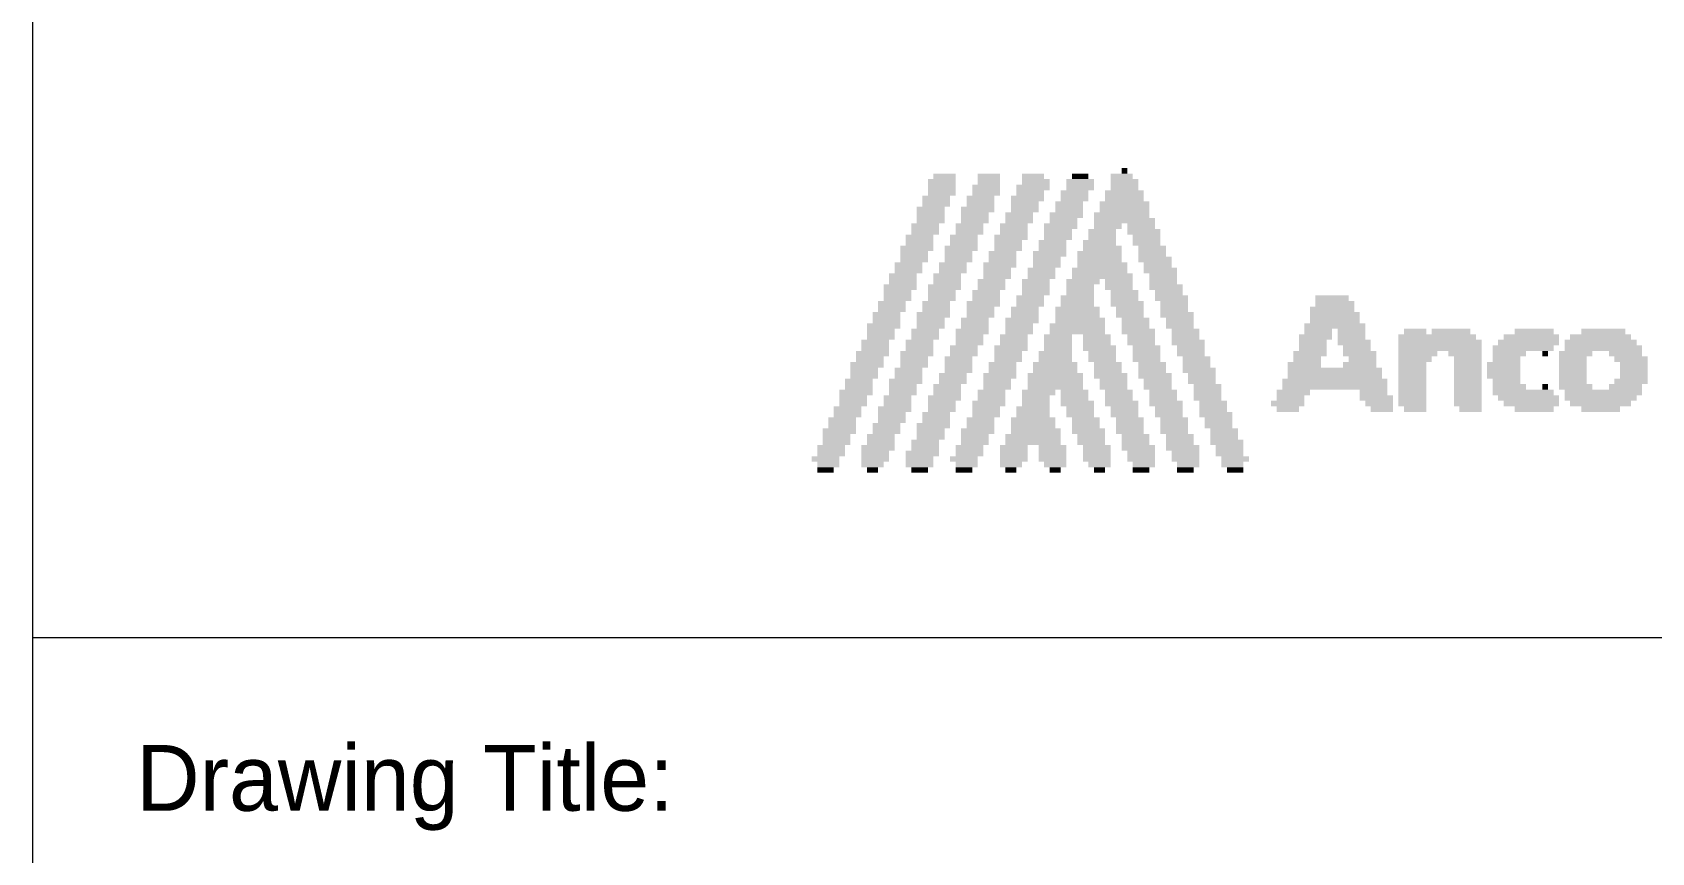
# Paper-space layout '02 Building 3D Model' of a CAD drawing. Header units: millimetres. Extents: x 5 to 415, y 7 to 290.
# Drawn here: x 342 to 388.79, y 55.79 to 79.48 of the extents above; entities that cross this region are included whole.
import ezdxf

# ---------------------------------------------------------------- set-up
doc = ezdxf.new("R2010")
doc.units = ezdxf.units.MM
for name, color, linetype in [('BRANDING', 7, 'Continuous'), ('SHEET', 7, 'Continuous'), ('TEXT', 7, 'Continuous')]:
    doc.layers.add(name, color=color, linetype=linetype)

# ---------------------------------------------------------------- blocks, each defined once
blk = doc.blocks.new('SHEET_02_BUILDING_3D')
at = {"layer": 'BRANDING'}
for points in [[(368.04, 75.4), (368.68, 75.4), (368.04, 75.24), (368.68, 75.24)], [(369.32, 75.4), (369.96, 75.4), (369.32, 75.24), (369.96, 75.24)], [(370.6, 75.4), (371.24, 75.4), (370.6, 75.24), (371.24, 75.24)], [(372.04, 75.4), (372.52, 75.4), (372.04, 75.24), (372.52, 75.24)], [(373.16, 75.4), (373.8, 75.4), (373.16, 75.24), (373.8, 75.24)], [(373.48, 75.56), (373.64, 75.56), (373.48, 75.4), (373.64, 75.4)], [(367.88, 75.24), (368.68, 75.24), (367.88, 75.08), (368.68, 75.08)], [(367.88, 75.08), (368.68, 75.08), (367.88, 74.92), (368.68, 74.92)], [(367.88, 74.92), (368.68, 74.92), (367.88, 74.76), (368.68, 74.76)], [(369.16, 75.08), (369.96, 75.08), (369.16, 74.92), (369.96, 74.92)], [(369.16, 74.92), (369.96, 74.92), (369.16, 74.76), (369.96, 74.76)], [(369.32, 75.24), (369.96, 75.24), (369.32, 75.08), (369.96, 75.08)], [(370.44, 75.08), (371.4, 75.08), (370.44, 74.92), (371.4, 74.92)], [(370.44, 74.92), (371.24, 74.92), (370.44, 74.76), (371.24, 74.76)], [(370.6, 75.24), (371.4, 75.24), (370.6, 75.08), (371.4, 75.08)], [(371.72, 74.92), (372.52, 74.92), (371.72, 74.76), (372.52, 74.76)], [(371.88, 75.24), (372.68, 75.24), (371.88, 75.08), (372.68, 75.08)], [(371.88, 75.08), (372.68, 75.08), (371.88, 74.92), (372.68, 74.92)], [(373, 74.92), (374.12, 74.92), (373, 74.76), (374.12, 74.76)], [(373.16, 75.24), (373.96, 75.24), (373.16, 75.08), (373.96, 75.08)], [(373.16, 75.08), (373.96, 75.08), (373.16, 74.92), (373.96, 74.92)], [(367.56, 74.44), (368.36, 74.44), (367.56, 74.28), (368.36, 74.28)], [(367.72, 74.76), (368.52, 74.76), (367.72, 74.6), (368.52, 74.6)], [(367.72, 74.6), (368.52, 74.6), (367.72, 74.44), (368.52, 74.44)], [(368.84, 74.44), (369.8, 74.44), (368.84, 74.28), (369.8, 74.28)], [(369, 74.76), (369.8, 74.76), (369, 74.6), (369.8, 74.6)], [(369, 74.6), (369.8, 74.6), (369, 74.44), (369.8, 74.44)], [(370.28, 74.76), (371.24, 74.76), (370.28, 74.6), (371.24, 74.6)], [(370.28, 74.6), (371.08, 74.6), (370.28, 74.44), (371.08, 74.44)], [(370.28, 74.44), (371.08, 74.44), (370.28, 74.28), (371.08, 74.28)], [(371.56, 74.6), (372.36, 74.6), (371.56, 74.44), (372.36, 74.44)], [(371.56, 74.44), (372.36, 74.44), (371.56, 74.28), (372.36, 74.28)], [(371.72, 74.76), (372.52, 74.76), (371.72, 74.6), (372.52, 74.6)], [(372.84, 74.6), (374.28, 74.6), (372.84, 74.44), (374.28, 74.44)], [(372.84, 74.44), (374.28, 74.44), (372.84, 74.28), (374.28, 74.28)], [(373, 74.76), (374.12, 74.76), (373, 74.6), (374.12, 74.6)], [(367.4, 73.96), (368.2, 73.96), (367.4, 73.8), (368.2, 73.8)], [(367.56, 74.28), (368.36, 74.28), (367.56, 74.12), (368.36, 74.12)], [(367.56, 74.12), (368.36, 74.12), (367.56, 73.96), (368.36, 73.96)], [(368.68, 73.96), (369.48, 73.96), (368.68, 73.8), (369.48, 73.8)], [(368.84, 74.28), (369.64, 74.28), (368.84, 74.12), (369.64, 74.12)], [(368.84, 74.12), (369.64, 74.12), (368.84, 73.96), (369.64, 73.96)], [(369.96, 73.96), (370.76, 73.96), (369.96, 73.8), (370.76, 73.8)], [(370.12, 74.28), (370.92, 74.28), (370.12, 74.12), (370.92, 74.12)], [(370.12, 74.12), (370.92, 74.12), (370.12, 73.96), (370.92, 73.96)], [(371.24, 73.96), (372.2, 73.96), (371.24, 73.8), (372.2, 73.8)], [(371.4, 74.28), (372.36, 74.28), (371.4, 74.12), (372.36, 74.12)], [(371.4, 74.12), (372.2, 74.12), (371.4, 73.96), (372.2, 73.96)], [(372.68, 74.28), (374.28, 74.28), (372.68, 74.12), (374.28, 74.12)], [(372.68, 74.12), (374.44, 74.12), (372.68, 73.96), (374.44, 73.96)], [(372.68, 73.96), (373.48, 73.96), (372.68, 73.8), (373.48, 73.8)], [(373.64, 73.96), (374.44, 73.96), (373.64, 73.8), (374.44, 73.8)], [(367.24, 73.64), (368.04, 73.64), (367.24, 73.48), (368.04, 73.48)], [(367.24, 73.48), (368.04, 73.48), (367.24, 73.32), (368.04, 73.32)], [(367.4, 73.8), (368.2, 73.8), (367.4, 73.64), (368.2, 73.64)], [(368.52, 73.64), (369.32, 73.64), (368.52, 73.48), (369.32, 73.48)], [(368.52, 73.48), (369.32, 73.48), (368.52, 73.32), (369.32, 73.32)], [(368.68, 73.8), (369.48, 73.8), (368.68, 73.64), (369.48, 73.64)], [(369.8, 73.64), (370.76, 73.64), (369.8, 73.48), (370.76, 73.48)], [(369.8, 73.48), (370.6, 73.48), (369.8, 73.32), (370.6, 73.32)], [(369.96, 73.8), (370.76, 73.8), (369.96, 73.64), (370.76, 73.64)], [(371.08, 73.48), (371.88, 73.48), (371.08, 73.32), (371.88, 73.32)], [(371.24, 73.8), (372.04, 73.8), (371.24, 73.64), (372.04, 73.64)], [(371.24, 73.64), (372.04, 73.64), (371.24, 73.48), (372.04, 73.48)], [(372.36, 73.48), (373.32, 73.48), (372.36, 73.32), (373.32, 73.32)], [(372.52, 73.8), (373.32, 73.8), (372.52, 73.64), (373.32, 73.64)], [(372.52, 73.64), (373.32, 73.64), (372.52, 73.48), (373.32, 73.48)], [(373.64, 73.8), (374.6, 73.8), (373.64, 73.64), (374.6, 73.64)], [(373.8, 73.64), (374.6, 73.64), (373.8, 73.48), (374.6, 73.48)], [(373.8, 73.48), (374.6, 73.48), (373.8, 73.32), (374.6, 73.32)], [(367.08, 73.32), (368.04, 73.32), (367.08, 73.16), (368.04, 73.16)], [(367.08, 73.16), (367.88, 73.16), (367.08, 73), (367.88, 73)], [(368.36, 73.32), (369.32, 73.32), (368.36, 73.16), (369.32, 73.16)], [(368.36, 73.16), (369.16, 73.16), (368.36, 73), (369.16, 73)], [(369.64, 73.16), (370.44, 73.16), (369.64, 73), (370.44, 73)], [(369.8, 73.32), (370.6, 73.32), (369.8, 73.16), (370.6, 73.16)], [(370.92, 73.16), (371.88, 73.16), (370.92, 73), (371.88, 73)], [(371.08, 73.32), (371.88, 73.32), (371.08, 73.16), (371.88, 73.16)], [(372.2, 73.16), (373.48, 73.16), (372.2, 73), (373.48, 73)], [(372.36, 73.32), (373.48, 73.32), (372.36, 73.16), (373.48, 73.16)], [(373.96, 73.32), (374.76, 73.32), (373.96, 73.16), (374.76, 73.16)], [(373.96, 73.16), (374.76, 73.16), (373.96, 73), (374.76, 73)], [(366.92, 72.84), (367.72, 72.84), (366.92, 72.68), (367.72, 72.68)], [(366.92, 72.68), (367.72, 72.68), (366.92, 72.52), (367.72, 72.52)], [(367.08, 73), (367.88, 73), (367.08, 72.84), (367.88, 72.84)], [(368.2, 72.84), (369, 72.84), (368.2, 72.68), (369, 72.68)], [(368.2, 72.68), (369, 72.68), (368.2, 72.52), (369, 72.52)], [(368.36, 73), (369.16, 73), (368.36, 72.84), (369.16, 72.84)], [(369.48, 72.84), (370.44, 72.84), (369.48, 72.68), (370.44, 72.68)], [(369.48, 72.68), (370.28, 72.68), (369.48, 72.52), (370.28, 72.52)], [(369.64, 73), (370.44, 73), (369.64, 72.84), (370.44, 72.84)], [(370.76, 72.68), (371.56, 72.68), (370.76, 72.52), (371.56, 72.52)], [(370.92, 73), (371.72, 73), (370.92, 72.84), (371.72, 72.84)], [(370.92, 72.84), (371.72, 72.84), (370.92, 72.68), (371.72, 72.68)], [(372.04, 72.68), (373.64, 72.68), (372.04, 72.52), (373.64, 72.52)], [(372.2, 73), (373.48, 73), (372.2, 72.84), (373.48, 72.84)], [(372.2, 72.84), (373.64, 72.84), (372.2, 72.68), (373.64, 72.68)], [(373.96, 73), (374.92, 73), (373.96, 72.84), (374.92, 72.84)], [(374.12, 72.84), (374.92, 72.84), (374.12, 72.68), (374.92, 72.68)], [(374.12, 72.68), (375.08, 72.68), (374.12, 72.52), (375.08, 72.52)], [(366.6, 72.2), (367.56, 72.2), (366.6, 72.04), (367.56, 72.04)], [(366.76, 72.52), (367.56, 72.52), (366.76, 72.36), (367.56, 72.36)], [(366.76, 72.36), (367.56, 72.36), (366.76, 72.2), (367.56, 72.2)], [(367.88, 72.2), (368.84, 72.2), (367.88, 72.04), (368.84, 72.04)], [(368.04, 72.52), (368.84, 72.52), (368.04, 72.36), (368.84, 72.36)], [(368.04, 72.36), (368.84, 72.36), (368.04, 72.2), (368.84, 72.2)], [(369.32, 72.36), (370.12, 72.36), (369.32, 72.2), (370.12, 72.2)], [(369.32, 72.2), (370.12, 72.2), (369.32, 72.04), (370.12, 72.04)], [(369.48, 72.52), (370.28, 72.52), (369.48, 72.36), (370.28, 72.36)], [(370.6, 72.36), (371.4, 72.36), (370.6, 72.2), (371.4, 72.2)], [(370.6, 72.2), (371.4, 72.2), (370.6, 72.04), (371.4, 72.04)], [(370.76, 72.52), (371.56, 72.52), (370.76, 72.36), (371.56, 72.36)], [(371.88, 72.36), (372.84, 72.36), (371.88, 72.2), (372.84, 72.2)], [(371.88, 72.2), (372.68, 72.2), (371.88, 72.04), (372.68, 72.04)], [(372.04, 72.52), (373.8, 72.52), (372.04, 72.36), (373.8, 72.36)], [(373, 72.36), (373.8, 72.36), (373, 72.2), (373.8, 72.2)], [(373, 72.2), (373.8, 72.2), (373, 72.04), (373.8, 72.04)], [(374.28, 72.52), (375.08, 72.52), (374.28, 72.36), (375.08, 72.36)], [(374.28, 72.36), (375.08, 72.36), (374.28, 72.2), (375.08, 72.2)], [(374.28, 72.2), (375.24, 72.2), (374.28, 72.04), (375.24, 72.04)], [(366.44, 71.72), (367.24, 71.72), (366.44, 71.56), (367.24, 71.56)], [(366.6, 72.04), (367.4, 72.04), (366.6, 71.88), (367.4, 71.88)], [(366.6, 71.88), (367.4, 71.88), (366.6, 71.72), (367.4, 71.72)], [(367.72, 71.72), (368.52, 71.72), (367.72, 71.56), (368.52, 71.56)], [(367.88, 72.04), (368.68, 72.04), (367.88, 71.88), (368.68, 71.88)], [(367.88, 71.88), (368.68, 71.88), (367.88, 71.72), (368.68, 71.72)], [(369, 71.72), (369.96, 71.72), (369, 71.56), (369.96, 71.56)], [(369.16, 72.04), (369.96, 72.04), (369.16, 71.88), (369.96, 71.88)], [(369.16, 71.88), (369.96, 71.88), (369.16, 71.72), (369.96, 71.72)], [(370.44, 71.88), (371.24, 71.88), (370.44, 71.72), (371.24, 71.72)], [(370.44, 71.72), (371.24, 71.72), (370.44, 71.56), (371.24, 71.56)], [(370.6, 72.04), (371.4, 72.04), (370.6, 71.88), (371.4, 71.88)], [(371.72, 71.88), (372.68, 71.88), (371.72, 71.72), (372.68, 71.72)], [(371.72, 71.72), (372.68, 71.72), (371.72, 71.56), (372.68, 71.56)], [(371.88, 72.04), (372.68, 72.04), (371.88, 71.88), (372.68, 71.88)], [(373.16, 72.04), (373.96, 72.04), (373.16, 71.88), (373.96, 71.88)], [(373.16, 71.88), (373.96, 71.88), (373.16, 71.72), (373.96, 71.72)], [(373.16, 71.72), (374.12, 71.72), (373.16, 71.56), (374.12, 71.56)], [(374.44, 72.04), (375.24, 72.04), (374.44, 71.88), (375.24, 71.88)], [(374.44, 71.88), (375.4, 71.88), (374.44, 71.72), (375.4, 71.72)], [(374.6, 71.72), (375.4, 71.72), (374.6, 71.56), (375.4, 71.56)], [(379.08, 71.88), (380.04, 71.88), (379.08, 71.72), (380.04, 71.72)], [(379.08, 71.72), (380.2, 71.72), (379.08, 71.56), (380.2, 71.56)], [(366.28, 71.4), (367.08, 71.4), (366.28, 71.24), (367.08, 71.24)], [(366.28, 71.24), (367.08, 71.24), (366.28, 71.08), (367.08, 71.08)], [(366.44, 71.56), (367.24, 71.56), (366.44, 71.4), (367.24, 71.4)], [(367.56, 71.4), (368.52, 71.4), (367.56, 71.24), (368.52, 71.24)], [(367.56, 71.24), (368.36, 71.24), (367.56, 71.08), (368.36, 71.08)], [(367.72, 71.56), (368.52, 71.56), (367.72, 71.4), (368.52, 71.4)], [(368.84, 71.24), (369.64, 71.24), (368.84, 71.08), (369.64, 71.08)], [(369, 71.56), (369.8, 71.56), (369, 71.4), (369.8, 71.4)], [(369, 71.4), (369.8, 71.4), (369, 71.24), (369.8, 71.24)], [(370.12, 71.24), (371.08, 71.24), (370.12, 71.08), (371.08, 71.08)], [(370.28, 71.56), (371.08, 71.56), (370.28, 71.4), (371.08, 71.4)], [(370.28, 71.4), (371.08, 71.4), (370.28, 71.24), (371.08, 71.24)], [(371.56, 71.56), (372.84, 71.56), (371.56, 71.4), (372.84, 71.4)], [(371.56, 71.4), (372.84, 71.4), (371.56, 71.24), (372.84, 71.24)], [(371.56, 71.24), (373, 71.24), (371.56, 71.08), (373, 71.08)], [(373.32, 71.56), (374.12, 71.56), (373.32, 71.4), (374.12, 71.4)], [(373.32, 71.4), (374.12, 71.4), (373.32, 71.24), (374.12, 71.24)], [(373.48, 71.24), (374.28, 71.24), (373.48, 71.08), (374.28, 71.08)], [(374.6, 71.56), (375.4, 71.56), (374.6, 71.4), (375.4, 71.4)], [(374.6, 71.4), (375.56, 71.4), (374.6, 71.24), (375.56, 71.24)], [(374.76, 71.24), (375.56, 71.24), (374.76, 71.08), (375.56, 71.08)], [(378.92, 71.56), (380.2, 71.56), (378.92, 71.4), (380.2, 71.4)], [(378.92, 71.4), (380.36, 71.4), (378.92, 71.24), (380.36, 71.24)], [(378.92, 71.24), (380.36, 71.24), (378.92, 71.08), (380.36, 71.08)], [(366.12, 71.08), (367.08, 71.08), (366.12, 70.92), (367.08, 70.92)], [(366.12, 70.92), (366.92, 70.92), (366.12, 70.76), (366.92, 70.76)], [(366.12, 70.76), (366.92, 70.76), (366.12, 70.6), (366.92, 70.6)], [(367.4, 70.92), (368.2, 70.92), (367.4, 70.76), (368.2, 70.76)], [(367.4, 70.76), (368.2, 70.76), (367.4, 70.6), (368.2, 70.6)], [(367.56, 71.08), (368.36, 71.08), (367.56, 70.92), (368.36, 70.92)], [(368.68, 70.92), (369.64, 70.92), (368.68, 70.76), (369.64, 70.76)], [(368.68, 70.76), (369.48, 70.76), (368.68, 70.6), (369.48, 70.6)], [(368.84, 71.08), (369.64, 71.08), (368.84, 70.92), (369.64, 70.92)], [(369.96, 70.76), (370.76, 70.76), (369.96, 70.6), (370.76, 70.6)], [(370.12, 71.08), (370.92, 71.08), (370.12, 70.92), (370.92, 70.92)], [(370.12, 70.92), (370.92, 70.92), (370.12, 70.76), (370.92, 70.76)], [(371.24, 70.76), (372.04, 70.76), (371.24, 70.6), (372.04, 70.6)], [(371.4, 71.08), (373, 71.08), (371.4, 70.92), (373, 70.92)], [(371.4, 70.92), (373, 70.92), (371.4, 70.76), (373, 70.76)], [(372.36, 70.76), (373.16, 70.76), (372.36, 70.6), (373.16, 70.6)], [(373.48, 71.08), (374.28, 71.08), (373.48, 70.92), (374.28, 70.92)], [(373.48, 70.92), (374.44, 70.92), (373.48, 70.76), (374.44, 70.76)], [(373.64, 70.76), (374.44, 70.76), (373.64, 70.6), (374.44, 70.6)], [(374.76, 71.08), (375.56, 71.08), (374.76, 70.92), (375.56, 70.92)], [(374.92, 70.92), (375.72, 70.92), (374.92, 70.76), (375.72, 70.76)], [(374.92, 70.76), (375.72, 70.76), (374.92, 70.6), (375.72, 70.6)], [(378.6, 70.76), (379.56, 70.76), (378.6, 70.6), (379.56, 70.6)], [(378.76, 71.08), (380.52, 71.08), (378.76, 70.92), (380.52, 70.92)], [(378.76, 70.92), (379.56, 70.92), (378.76, 70.76), (379.56, 70.76)], [(379.72, 70.92), (380.52, 70.92), (379.72, 70.76), (380.52, 70.76)], [(379.72, 70.76), (380.52, 70.76), (379.72, 70.6), (380.52, 70.6)], [(381.48, 70.76), (383.72, 70.76), (381.48, 70.6), (383.72, 70.6)], [(381.64, 70.92), (382.28, 70.92), (381.64, 70.76), (382.28, 70.76)], [(382.44, 70.92), (383.56, 70.92), (382.44, 70.76), (383.56, 70.76)], [(384.52, 70.76), (386.12, 70.76), (384.52, 70.6), (386.12, 70.6)], [(384.84, 70.92), (385.96, 70.92), (384.84, 70.76), (385.96, 70.76)], [(386.44, 70.76), (388.2, 70.76), (386.44, 70.6), (388.2, 70.6)], [(386.76, 70.92), (388.04, 70.92), (386.76, 70.76), (388.04, 70.76)], [(365.8, 70.28), (366.76, 70.28), (365.8, 70.12), (366.76, 70.12)], [(365.96, 70.6), (366.76, 70.6), (365.96, 70.44), (366.76, 70.44)], [(365.96, 70.44), (366.76, 70.44), (365.96, 70.28), (366.76, 70.28)], [(367.08, 70.28), (368.04, 70.28), (367.08, 70.12), (368.04, 70.12)], [(367.24, 70.6), (368.04, 70.6), (367.24, 70.44), (368.04, 70.44)], [(367.24, 70.44), (368.04, 70.44), (367.24, 70.28), (368.04, 70.28)], [(368.52, 70.44), (369.32, 70.44), (368.52, 70.28), (369.32, 70.28)], [(368.52, 70.28), (369.32, 70.28), (368.52, 70.12), (369.32, 70.12)], [(368.68, 70.6), (369.48, 70.6), (368.68, 70.44), (369.48, 70.44)], [(369.8, 70.44), (370.76, 70.44), (369.8, 70.28), (370.76, 70.28)], [(369.8, 70.28), (370.6, 70.28), (369.8, 70.12), (370.6, 70.12)], [(369.96, 70.6), (370.76, 70.6), (369.96, 70.44), (370.76, 70.44)], [(371.08, 70.28), (372.04, 70.28), (371.08, 70.12), (372.04, 70.12)], [(371.24, 70.6), (372.04, 70.6), (371.24, 70.44), (372.04, 70.44)], [(371.24, 70.44), (372.04, 70.44), (371.24, 70.28), (372.04, 70.28)], [(372.36, 70.6), (373.16, 70.6), (372.36, 70.44), (373.16, 70.44)], [(372.36, 70.44), (373.32, 70.44), (372.36, 70.28), (373.32, 70.28)], [(372.52, 70.28), (373.32, 70.28), (372.52, 70.12), (373.32, 70.12)], [(373.64, 70.6), (374.44, 70.6), (373.64, 70.44), (374.44, 70.44)], [(373.8, 70.44), (374.6, 70.44), (373.8, 70.28), (374.6, 70.28)], [(373.8, 70.28), (374.6, 70.28), (373.8, 70.12), (374.6, 70.12)], [(374.92, 70.6), (375.88, 70.6), (374.92, 70.44), (375.88, 70.44)], [(375.08, 70.44), (375.88, 70.44), (375.08, 70.28), (375.88, 70.28)], [(375.08, 70.28), (375.88, 70.28), (375.08, 70.12), (375.88, 70.12)], [(378.44, 70.28), (379.4, 70.28), (378.44, 70.12), (379.4, 70.12)], [(378.6, 70.6), (379.4, 70.6), (378.6, 70.44), (379.4, 70.44)], [(378.6, 70.44), (379.4, 70.44), (378.6, 70.28), (379.4, 70.28)], [(379.72, 70.6), (380.68, 70.6), (379.72, 70.44), (380.68, 70.44)], [(379.88, 70.44), (380.68, 70.44), (379.88, 70.28), (380.68, 70.28)], [(379.88, 70.28), (380.84, 70.28), (379.88, 70.12), (380.84, 70.12)], [(381.48, 70.6), (383.88, 70.6), (381.48, 70.44), (383.88, 70.44)], [(381.48, 70.44), (383.88, 70.44), (381.48, 70.28), (383.88, 70.28)], [(381.48, 70.28), (382.6, 70.28), (381.48, 70.12), (382.6, 70.12)], [(382.92, 70.28), (383.88, 70.28), (382.92, 70.12), (383.88, 70.12)], [(384.2, 70.44), (385.96, 70.44), (384.2, 70.28), (385.96, 70.28)], [(384.2, 70.28), (385.16, 70.28), (384.2, 70.12), (385.16, 70.12)], [(384.36, 70.6), (386.12, 70.6), (384.36, 70.44), (386.12, 70.44)], [(385.64, 70.28), (385.8, 70.28), (385.64, 70.12), (385.8, 70.12)], [(386.12, 70.28), (387.08, 70.28), (386.12, 70.12), (387.08, 70.12)], [(386.28, 70.6), (388.36, 70.6), (386.28, 70.44), (388.36, 70.44)], [(386.28, 70.44), (388.52, 70.44), (386.28, 70.28), (388.52, 70.28)], [(387.56, 70.28), (388.52, 70.28), (387.56, 70.12), (388.52, 70.12)], [(365.64, 69.96), (366.6, 69.96), (365.64, 69.8), (366.6, 69.8)], [(365.64, 69.8), (366.44, 69.8), (365.64, 69.64), (366.44, 69.64)], [(365.8, 70.12), (366.6, 70.12), (365.8, 69.96), (366.6, 69.96)], [(366.92, 69.8), (367.72, 69.8), (366.92, 69.64), (367.72, 69.64)], [(367.08, 70.12), (367.88, 70.12), (367.08, 69.96), (367.88, 69.96)], [(367.08, 69.96), (367.88, 69.96), (367.08, 69.8), (367.88, 69.8)], [(368.36, 70.12), (369.16, 70.12), (368.36, 69.96), (369.16, 69.96)], [(368.36, 69.96), (369.16, 69.96), (368.36, 69.8), (369.16, 69.8)], [(368.36, 69.8), (369.16, 69.8), (368.36, 69.64), (369.16, 69.64)], [(369.64, 69.96), (370.44, 69.96), (369.64, 69.8), (370.44, 69.8)], [(369.64, 69.8), (370.44, 69.8), (369.64, 69.64), (370.44, 69.64)], [(369.8, 70.12), (370.6, 70.12), (369.8, 69.96), (370.6, 69.96)], [(370.92, 69.96), (372.2, 69.96), (370.92, 69.8), (372.2, 69.8)], [(370.92, 69.8), (372.2, 69.8), (370.92, 69.64), (372.2, 69.64)], [(371.08, 70.12), (372.04, 70.12), (371.08, 69.96), (372.04, 69.96)], [(372.52, 70.12), (373.32, 70.12), (372.52, 69.96), (373.32, 69.96)], [(372.68, 69.96), (373.48, 69.96), (372.68, 69.8), (373.48, 69.8)], [(372.68, 69.8), (373.48, 69.8), (372.68, 69.64), (373.48, 69.64)], [(373.8, 70.12), (374.6, 70.12), (373.8, 69.96), (374.6, 69.96)], [(373.96, 69.96), (374.76, 69.96), (373.96, 69.8), (374.76, 69.8)], [(373.96, 69.8), (374.76, 69.8), (373.96, 69.64), (374.76, 69.64)], [(375.24, 70.12), (376.04, 70.12), (375.24, 69.96), (376.04, 69.96)], [(375.24, 69.96), (376.04, 69.96), (375.24, 69.8), (376.04, 69.8)], [(375.24, 69.8), (376.2, 69.8), (375.24, 69.64), (376.2, 69.64)], [(378.28, 69.96), (379.24, 69.96), (378.28, 69.8), (379.24, 69.8)], [(378.28, 69.8), (381, 69.8), (378.28, 69.64), (381, 69.64)], [(378.44, 70.12), (379.24, 70.12), (378.44, 69.96), (379.24, 69.96)], [(379.88, 69.96), (380.84, 69.96), (379.88, 69.8), (380.84, 69.8)], [(380.04, 70.12), (380.84, 70.12), (380.04, 69.96), (380.84, 69.96)], [(381.48, 70.12), (382.44, 70.12), (381.48, 69.96), (382.44, 69.96)], [(381.48, 69.96), (382.28, 69.96), (381.48, 69.8), (382.28, 69.8)], [(381.48, 69.8), (382.28, 69.8), (381.48, 69.64), (382.28, 69.64)], [(383.08, 70.12), (383.88, 70.12), (383.08, 69.96), (383.88, 69.96)], [(383.08, 69.96), (383.88, 69.96), (383.08, 69.8), (383.88, 69.8)], [(383.08, 69.8), (383.88, 69.8), (383.08, 69.64), (383.88, 69.64)], [(384.04, 69.96), (385, 69.96), (384.04, 69.8), (385, 69.8)], [(384.04, 69.8), (385, 69.8), (384.04, 69.64), (385, 69.64)], [(384.2, 70.12), (385, 70.12), (384.2, 69.96), (385, 69.96)], [(386.12, 70.12), (386.92, 70.12), (386.12, 69.96), (386.92, 69.96)], [(386.12, 69.96), (386.92, 69.96), (386.12, 69.8), (386.92, 69.8)], [(386.12, 69.8), (386.92, 69.8), (386.12, 69.64), (386.92, 69.64)], [(387.72, 70.12), (388.68, 70.12), (387.72, 69.96), (388.68, 69.96)], [(387.88, 69.96), (388.68, 69.96), (387.88, 69.8), (388.68, 69.8)], [(387.88, 69.8), (388.68, 69.8), (387.88, 69.64), (388.68, 69.64)], [(365.48, 69.48), (366.28, 69.48), (365.48, 69.32), (366.28, 69.32)], [(365.48, 69.32), (366.28, 69.32), (365.48, 69.16), (366.28, 69.16)], [(365.64, 69.64), (366.44, 69.64), (365.64, 69.48), (366.44, 69.48)], [(366.76, 69.48), (367.72, 69.48), (366.76, 69.32), (367.72, 69.32)], [(366.76, 69.32), (367.56, 69.32), (366.76, 69.16), (367.56, 69.16)], [(366.92, 69.64), (367.72, 69.64), (366.92, 69.48), (367.72, 69.48)], [(368.04, 69.32), (368.84, 69.32), (368.04, 69.16), (368.84, 69.16)], [(368.2, 69.64), (369, 69.64), (368.2, 69.48), (369, 69.48)], [(368.2, 69.48), (369, 69.48), (368.2, 69.32), (369, 69.32)], [(369.48, 69.64), (370.44, 69.64), (369.48, 69.48), (370.44, 69.48)], [(369.48, 69.48), (370.28, 69.48), (369.48, 69.32), (370.28, 69.32)], [(369.48, 69.32), (370.28, 69.32), (369.48, 69.16), (370.28, 69.16)], [(370.76, 69.64), (372.36, 69.64), (370.76, 69.48), (372.36, 69.48)], [(370.76, 69.48), (372.36, 69.48), (370.76, 69.32), (372.36, 69.32)], [(370.76, 69.32), (372.36, 69.32), (370.76, 69.16), (372.36, 69.16)], [(372.68, 69.64), (373.64, 69.64), (372.68, 69.48), (373.64, 69.48)], [(372.84, 69.48), (373.64, 69.48), (372.84, 69.32), (373.64, 69.32)], [(372.84, 69.32), (373.64, 69.32), (372.84, 69.16), (373.64, 69.16)], [(373.96, 69.64), (374.92, 69.64), (373.96, 69.48), (374.92, 69.48)], [(374.12, 69.48), (374.92, 69.48), (374.12, 69.32), (374.92, 69.32)], [(374.12, 69.32), (374.92, 69.32), (374.12, 69.16), (374.92, 69.16)], [(375.4, 69.64), (376.2, 69.64), (375.4, 69.48), (376.2, 69.48)], [(375.4, 69.48), (376.2, 69.48), (375.4, 69.32), (376.2, 69.32)], [(375.56, 69.32), (376.36, 69.32), (375.56, 69.16), (376.36, 69.16)], [(378.12, 69.48), (381.16, 69.48), (378.12, 69.32), (381.16, 69.32)], [(378.12, 69.32), (381.16, 69.32), (378.12, 69.16), (381.16, 69.16)], [(378.28, 69.64), (381, 69.64), (378.28, 69.48), (381, 69.48)], [(381.48, 69.64), (382.28, 69.64), (381.48, 69.48), (382.28, 69.48)], [(381.48, 69.48), (382.28, 69.48), (381.48, 69.32), (382.28, 69.32)], [(381.48, 69.32), (382.28, 69.32), (381.48, 69.16), (382.28, 69.16)], [(383.08, 69.64), (383.88, 69.64), (383.08, 69.48), (383.88, 69.48)], [(383.08, 69.48), (383.88, 69.48), (383.08, 69.32), (383.88, 69.32)], [(383.08, 69.32), (383.88, 69.32), (383.08, 69.16), (383.88, 69.16)], [(384.04, 69.64), (385, 69.64), (384.04, 69.48), (385, 69.48)], [(384.2, 69.48), (385, 69.48), (384.2, 69.32), (385, 69.32)], [(384.2, 69.32), (385.16, 69.32), (384.2, 69.16), (385.16, 69.16)], [(385.64, 69.32), (385.8, 69.32), (385.64, 69.16), (385.8, 69.16)], [(386.12, 69.64), (386.92, 69.64), (386.12, 69.48), (386.92, 69.48)], [(386.12, 69.48), (386.92, 69.48), (386.12, 69.32), (386.92, 69.32)], [(386.12, 69.32), (387.08, 69.32), (386.12, 69.16), (387.08, 69.16)], [(387.56, 69.32), (388.52, 69.32), (387.56, 69.16), (388.52, 69.16)], [(387.72, 69.48), (388.68, 69.48), (387.72, 69.32), (388.68, 69.32)], [(387.88, 69.64), (388.68, 69.64), (387.88, 69.48), (388.68, 69.48)], [(365.32, 69.16), (366.28, 69.16), (365.32, 69), (366.28, 69)], [(365.32, 69), (366.12, 69), (365.32, 68.84), (366.12, 68.84)], [(365.32, 68.84), (366.12, 68.84), (365.32, 68.68), (366.12, 68.68)], [(366.6, 69), (367.4, 69), (366.6, 68.84), (367.4, 68.84)], [(366.6, 68.84), (367.4, 68.84), (366.6, 68.68), (367.4, 68.68)], [(366.76, 69.16), (367.56, 69.16), (366.76, 69), (367.56, 69)], [(367.88, 69), (368.84, 69), (367.88, 68.84), (368.84, 68.84)], [(367.88, 68.84), (368.68, 68.84), (367.88, 68.68), (368.68, 68.68)], [(368.04, 69.16), (368.84, 69.16), (368.04, 69), (368.84, 69)], [(369.16, 68.84), (370.12, 68.84), (369.16, 68.68), (370.12, 68.68)], [(369.32, 69.16), (370.12, 69.16), (369.32, 69), (370.12, 69)], [(369.32, 69), (370.12, 69), (369.32, 68.84), (370.12, 68.84)], [(370.6, 69.16), (371.56, 69.16), (370.6, 69), (371.56, 69)], [(370.6, 69), (371.4, 69), (370.6, 68.84), (371.4, 68.84)], [(370.6, 68.84), (371.4, 68.84), (370.6, 68.68), (371.4, 68.68)], [(371.72, 69.16), (372.52, 69.16), (371.72, 69), (372.52, 69)], [(371.72, 69), (372.52, 69), (371.72, 68.84), (372.52, 68.84)], [(371.72, 68.84), (372.68, 68.84), (371.72, 68.68), (372.68, 68.68)], [(373, 69.16), (373.8, 69.16), (373, 69), (373.8, 69)], [(373, 69), (373.8, 69), (373, 68.84), (373.8, 68.84)], [(373, 68.84), (373.96, 68.84), (373, 68.68), (373.96, 68.68)], [(374.28, 69.16), (375.08, 69.16), (374.28, 69), (375.08, 69)], [(374.28, 69), (375.08, 69), (374.28, 68.84), (375.08, 68.84)], [(374.28, 68.84), (375.24, 68.84), (374.28, 68.68), (375.24, 68.68)], [(375.56, 69.16), (376.36, 69.16), (375.56, 69), (376.36, 69)], [(375.56, 69), (376.36, 69), (375.56, 68.84), (376.36, 68.84)], [(375.72, 68.84), (376.52, 68.84), (375.72, 68.68), (376.52, 68.68)], [(377.8, 68.84), (378.76, 68.84), (377.8, 68.68), (378.76, 68.68)], [(377.96, 69.16), (378.92, 69.16), (377.96, 69), (378.92, 69)], [(377.96, 69), (378.76, 69), (377.96, 68.84), (378.76, 68.84)], [(380.36, 69.16), (381.16, 69.16), (380.36, 69), (381.16, 69)], [(380.36, 69), (381.32, 69), (380.36, 68.84), (381.32, 68.84)], [(380.52, 68.84), (381.32, 68.84), (380.52, 68.68), (381.32, 68.68)], [(381.48, 69.16), (382.28, 69.16), (381.48, 69), (382.28, 69)], [(381.48, 69), (382.28, 69), (381.48, 68.84), (382.28, 68.84)], [(381.48, 68.84), (382.28, 68.84), (381.48, 68.68), (382.28, 68.68)], [(383.08, 69.16), (383.88, 69.16), (383.08, 69), (383.88, 69)], [(383.08, 69), (383.88, 69), (383.08, 68.84), (383.88, 68.84)], [(383.08, 68.84), (383.88, 68.84), (383.08, 68.68), (383.88, 68.68)], [(384.2, 69.16), (385.96, 69.16), (384.2, 69), (385.96, 69)], [(384.36, 69), (386.12, 69), (384.36, 68.84), (386.12, 68.84)], [(384.52, 68.84), (386.12, 68.84), (384.52, 68.68), (386.12, 68.68)], [(386.28, 69.16), (388.52, 69.16), (386.28, 69), (388.52, 69)], [(386.28, 69), (388.36, 69), (386.28, 68.84), (388.36, 68.84)], [(386.44, 68.84), (388.2, 68.84), (386.44, 68.68), (388.2, 68.68)], [(365, 68.36), (365.8, 68.36), (365, 68.2), (365.8, 68.2)], [(365.16, 68.68), (365.96, 68.68), (365.16, 68.52), (365.96, 68.52)], [(365.16, 68.52), (365.96, 68.52), (365.16, 68.36), (365.96, 68.36)], [(366.44, 68.68), (367.4, 68.68), (366.44, 68.52), (367.4, 68.52)], [(366.44, 68.52), (367.24, 68.52), (366.44, 68.36), (367.24, 68.36)], [(366.44, 68.36), (367.24, 68.36), (366.44, 68.2), (367.24, 68.2)], [(367.72, 68.52), (368.52, 68.52), (367.72, 68.36), (368.52, 68.36)], [(367.72, 68.36), (368.52, 68.36), (367.72, 68.2), (368.52, 68.2)], [(367.88, 68.68), (368.68, 68.68), (367.88, 68.52), (368.68, 68.52)], [(369, 68.36), (369.8, 68.36), (369, 68.2), (369.8, 68.2)], [(369.16, 68.68), (369.96, 68.68), (369.16, 68.52), (369.96, 68.52)], [(369.16, 68.52), (369.96, 68.52), (369.16, 68.36), (369.96, 68.36)], [(370.28, 68.36), (371.56, 68.36), (370.28, 68.2), (371.56, 68.2)], [(370.44, 68.68), (371.4, 68.68), (370.44, 68.52), (371.4, 68.52)], [(370.44, 68.52), (371.4, 68.52), (370.44, 68.36), (371.4, 68.36)], [(371.88, 68.68), (372.68, 68.68), (371.88, 68.52), (372.68, 68.52)], [(371.88, 68.52), (372.68, 68.52), (371.88, 68.36), (372.68, 68.36)], [(372.04, 68.36), (372.84, 68.36), (372.04, 68.2), (372.84, 68.2)], [(373.16, 68.68), (373.96, 68.68), (373.16, 68.52), (373.96, 68.52)], [(373.16, 68.52), (373.96, 68.52), (373.16, 68.36), (373.96, 68.36)], [(373.32, 68.36), (374.12, 68.36), (373.32, 68.2), (374.12, 68.2)], [(374.44, 68.68), (375.24, 68.68), (374.44, 68.52), (375.24, 68.52)], [(374.44, 68.52), (375.24, 68.52), (374.44, 68.36), (375.24, 68.36)], [(374.6, 68.36), (375.4, 68.36), (374.6, 68.2), (375.4, 68.2)], [(375.72, 68.68), (376.52, 68.68), (375.72, 68.52), (376.52, 68.52)], [(375.72, 68.52), (376.68, 68.52), (375.72, 68.36), (376.68, 68.36)], [(375.88, 68.36), (376.68, 68.36), (375.88, 68.2), (376.68, 68.2)], [(377.96, 68.68), (378.6, 68.68), (377.96, 68.52), (378.6, 68.52)], [(380.68, 68.68), (381.32, 68.68), (380.68, 68.52), (381.32, 68.52)], [(381.64, 68.68), (382.28, 68.68), (381.64, 68.52), (382.28, 68.52)], [(383.24, 68.68), (383.88, 68.68), (383.24, 68.52), (383.88, 68.52)], [(384.84, 68.68), (385.96, 68.68), (384.84, 68.52), (385.96, 68.52)], [(386.76, 68.68), (387.88, 68.68), (386.76, 68.52), (387.88, 68.52)], [(364.84, 68.04), (365.8, 68.04), (364.84, 67.88), (365.8, 67.88)], [(364.84, 67.88), (365.64, 67.88), (364.84, 67.72), (365.64, 67.72)], [(365, 68.2), (365.8, 68.2), (365, 68.04), (365.8, 68.04)], [(366.12, 67.88), (366.92, 67.88), (366.12, 67.72), (366.92, 67.72)], [(366.28, 68.2), (367.08, 68.2), (366.28, 68.04), (367.08, 68.04)], [(366.28, 68.04), (367.08, 68.04), (366.28, 67.88), (367.08, 67.88)], [(367.56, 68.2), (368.52, 68.2), (367.56, 68.04), (368.52, 68.04)], [(367.56, 68.04), (368.36, 68.04), (367.56, 67.88), (368.36, 67.88)], [(367.56, 67.88), (368.36, 67.88), (367.56, 67.72), (368.36, 67.72)], [(368.84, 68.04), (369.8, 68.04), (368.84, 67.88), (369.8, 67.88)], [(368.84, 67.88), (369.64, 67.88), (368.84, 67.72), (369.64, 67.72)], [(369, 68.2), (369.8, 68.2), (369, 68.04), (369.8, 68.04)], [(370.12, 67.88), (371.72, 67.88), (370.12, 67.72), (371.72, 67.72)], [(370.28, 68.2), (371.56, 68.2), (370.28, 68.04), (371.56, 68.04)], [(370.28, 68.04), (371.72, 68.04), (370.28, 67.88), (371.72, 67.88)], [(372.04, 68.2), (372.84, 68.2), (372.04, 68.04), (372.84, 68.04)], [(372.04, 68.04), (373, 68.04), (372.04, 67.88), (373, 67.88)], [(372.2, 67.88), (373, 67.88), (372.2, 67.72), (373, 67.72)], [(373.32, 68.2), (374.12, 68.2), (373.32, 68.04), (374.12, 68.04)], [(373.32, 68.04), (374.12, 68.04), (373.32, 67.88), (374.12, 67.88)], [(373.48, 67.88), (374.28, 67.88), (373.48, 67.72), (374.28, 67.72)], [(374.6, 68.2), (375.4, 68.2), (374.6, 68.04), (375.4, 68.04)], [(374.6, 68.04), (375.4, 68.04), (374.6, 67.88), (375.4, 67.88)], [(374.76, 67.88), (375.56, 67.88), (374.76, 67.72), (375.56, 67.72)], [(375.88, 68.2), (376.68, 68.2), (375.88, 68.04), (376.68, 68.04)], [(376.04, 68.04), (376.84, 68.04), (376.04, 67.88), (376.84, 67.88)], [(376.04, 67.88), (376.84, 67.88), (376.04, 67.72), (376.84, 67.72)], [(364.68, 67.56), (365.48, 67.56), (364.68, 67.4), (365.48, 67.4)], [(364.68, 67.4), (365.48, 67.4), (364.68, 67.24), (365.48, 67.24)], [(364.84, 67.72), (365.64, 67.72), (364.84, 67.56), (365.64, 67.56)], [(365.96, 67.56), (366.92, 67.56), (365.96, 67.4), (366.92, 67.4)], [(365.96, 67.4), (366.76, 67.4), (365.96, 67.24), (366.76, 67.24)], [(366.12, 67.72), (366.92, 67.72), (366.12, 67.56), (366.92, 67.56)], [(367.24, 67.4), (368.2, 67.4), (367.24, 67.24), (368.2, 67.24)], [(367.4, 67.72), (368.2, 67.72), (367.4, 67.56), (368.2, 67.56)], [(367.4, 67.56), (368.2, 67.56), (367.4, 67.4), (368.2, 67.4)], [(368.68, 67.56), (369.48, 67.56), (368.68, 67.4), (369.48, 67.4)], [(368.68, 67.4), (369.48, 67.4), (368.68, 67.24), (369.48, 67.24)], [(368.84, 67.72), (369.64, 67.72), (368.84, 67.56), (369.64, 67.56)], [(369.96, 67.56), (370.76, 67.56), (369.96, 67.4), (370.76, 67.4)], [(369.96, 67.4), (370.76, 67.4), (369.96, 67.24), (370.76, 67.24)], [(370.12, 67.72), (371.72, 67.72), (370.12, 67.56), (371.72, 67.56)], [(371.08, 67.56), (371.88, 67.56), (371.08, 67.4), (371.88, 67.4)], [(371.08, 67.4), (371.88, 67.4), (371.08, 67.24), (371.88, 67.24)], [(372.2, 67.72), (373, 67.72), (372.2, 67.56), (373, 67.56)], [(372.36, 67.56), (373.16, 67.56), (372.36, 67.4), (373.16, 67.4)], [(372.36, 67.4), (373.16, 67.4), (372.36, 67.24), (373.16, 67.24)], [(373.48, 67.72), (374.28, 67.72), (373.48, 67.56), (374.28, 67.56)], [(373.48, 67.56), (374.44, 67.56), (373.48, 67.4), (374.44, 67.4)], [(373.64, 67.4), (374.44, 67.4), (373.64, 67.24), (374.44, 67.24)], [(374.76, 67.72), (375.56, 67.72), (374.76, 67.56), (375.56, 67.56)], [(374.76, 67.56), (375.72, 67.56), (374.76, 67.4), (375.72, 67.4)], [(374.92, 67.4), (375.72, 67.4), (374.92, 67.24), (375.72, 67.24)], [(376.04, 67.72), (377, 67.72), (376.04, 67.56), (377, 67.56)], [(376.2, 67.56), (377, 67.56), (376.2, 67.4), (377, 67.4)], [(376.2, 67.4), (377, 67.4), (376.2, 67.24), (377, 67.24)], [(364.52, 67.24), (365.32, 67.24), (364.52, 67.08), (365.32, 67.08)], [(364.68, 67.08), (365.32, 67.08), (364.68, 66.92), (365.32, 66.92)], [(364.68, 66.92), (365.16, 66.92), (364.68, 66.76), (365.16, 66.76)], [(365.96, 67.24), (366.76, 67.24), (365.96, 67.08), (366.76, 67.08)], [(365.96, 67.08), (366.6, 67.08), (365.96, 66.92), (366.6, 66.92)], [(366.12, 66.92), (366.44, 66.92), (366.12, 66.76), (366.44, 66.76)], [(367.24, 67.24), (368.04, 67.24), (367.24, 67.08), (368.04, 67.08)], [(367.24, 67.08), (368.04, 67.08), (367.24, 66.92), (368.04, 66.92)], [(367.4, 66.92), (367.88, 66.92), (367.4, 66.76), (367.88, 66.76)], [(368.52, 67.24), (369.32, 67.24), (368.52, 67.08), (369.32, 67.08)], [(368.68, 67.08), (369.32, 67.08), (368.68, 66.92), (369.32, 66.92)], [(368.68, 66.92), (369.16, 66.92), (368.68, 66.76), (369.16, 66.76)], [(369.96, 67.24), (370.76, 67.24), (369.96, 67.08), (370.76, 67.08)], [(369.96, 67.08), (370.6, 67.08), (369.96, 66.92), (370.6, 66.92)], [(370.12, 66.92), (370.44, 66.92), (370.12, 66.76), (370.44, 66.76)], [(371.08, 67.24), (371.88, 67.24), (371.08, 67.08), (371.88, 67.08)], [(371.24, 67.08), (371.88, 67.08), (371.24, 66.92), (371.88, 66.92)], [(371.4, 66.92), (371.72, 66.92), (371.4, 66.76), (371.72, 66.76)], [(372.36, 67.24), (373.16, 67.24), (372.36, 67.08), (373.16, 67.08)], [(372.52, 67.08), (373.16, 67.08), (372.52, 66.92), (373.16, 66.92)], [(372.68, 66.92), (373, 66.92), (372.68, 66.76), (373, 66.76)], [(373.64, 67.24), (374.44, 67.24), (373.64, 67.08), (374.44, 67.08)], [(373.8, 67.08), (374.44, 67.08), (373.8, 66.92), (374.44, 66.92)], [(373.8, 66.92), (374.28, 66.92), (373.8, 66.76), (374.28, 66.76)], [(374.92, 67.24), (375.72, 67.24), (374.92, 67.08), (375.72, 67.08)], [(375.08, 67.08), (375.72, 67.08), (375.08, 66.92), (375.72, 66.92)], [(375.08, 66.92), (375.56, 66.92), (375.08, 66.76), (375.56, 66.76)], [(376.36, 67.24), (377.16, 67.24), (376.36, 67.08), (377.16, 67.08)], [(376.36, 67.08), (377, 67.08), (376.36, 66.92), (377, 66.92)], [(376.52, 66.92), (377, 66.92), (376.52, 66.76), (377, 66.76)]]:
    blk.add_solid(points, dxfattribs=at)
at = {"layer": 'SHEET', "lineweight": 18}
for p, q in [((342, 290), (342, 7)), ((342, 62), (415, 62))]:
    blk.add_line(p, q, dxfattribs=at)
at = {"layer": 'TEXT'}
blk.add_text('Drawing Title:', height=1.9, dxfattribs=at).set_placement((345, 57))

psp = doc.layouts.new('02 Building 3D Model')

# ---------------------------------------------------------------- block references
psp.add_blockref('SHEET_02_BUILDING_3D', (0, 0))

doc.saveas('drawing.dxf')
